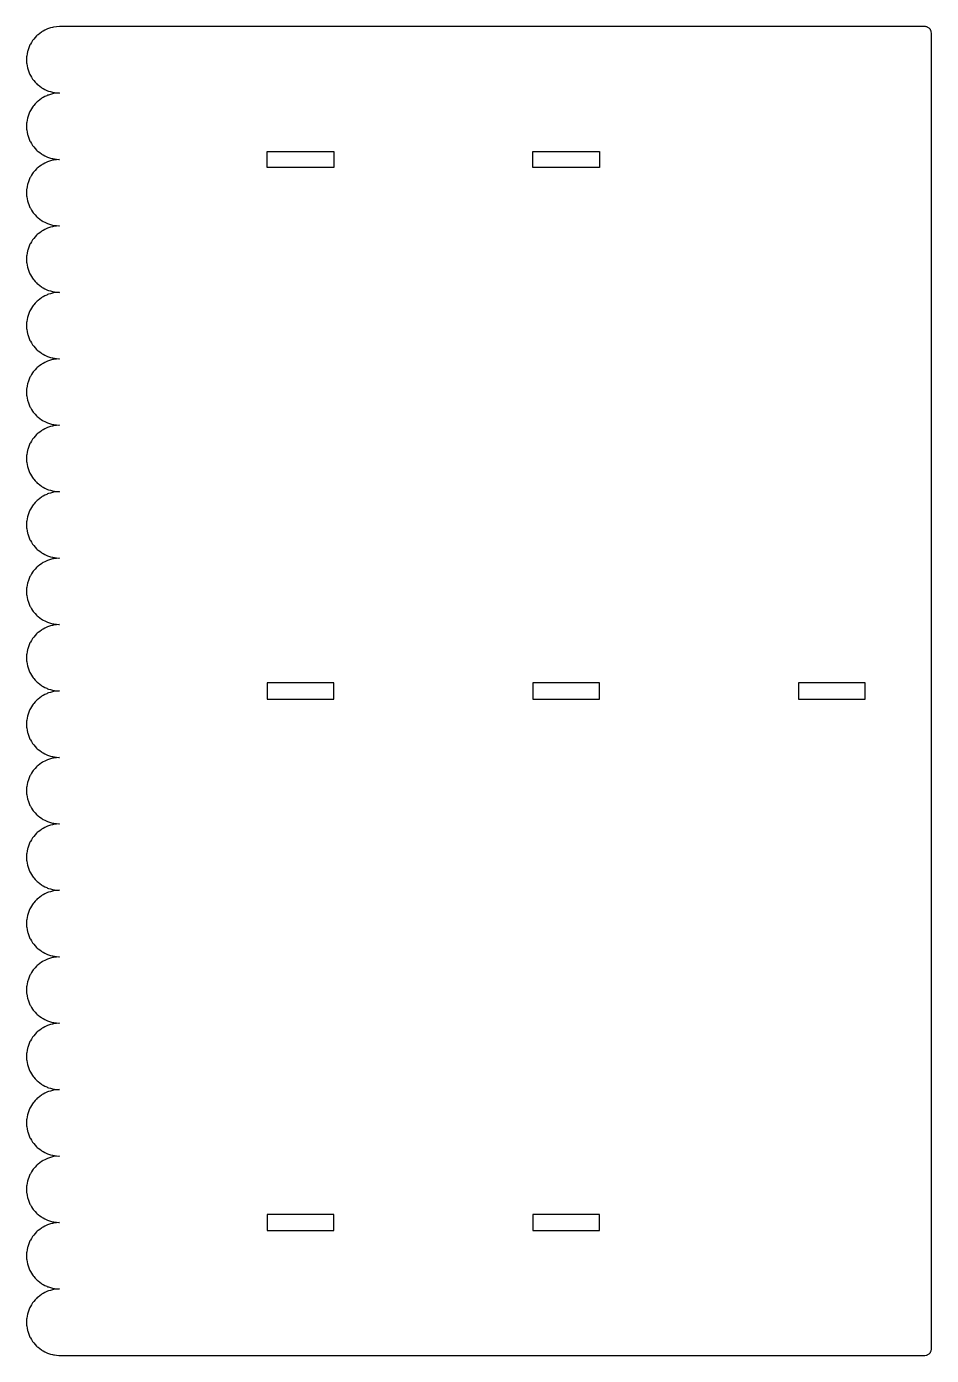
# Model space of a CAD drawing. Header units: centimetres. Extents: x -35.6 to 32.3, y -20.2 to 20.8.
# Drawn here: x -35.63 to -7.7, y -20.22 to 20.78 of the extents above; entities that cross this region are included whole.
import ezdxf

# ---------------------------------------------------------------- set-up
doc = ezdxf.new("R2010")
doc.units = ezdxf.units.CM
doc.header["$MEASUREMENT"] = 0
doc.layers.add('Capa 1', color=7, linetype='Continuous')

msp = doc.modelspace()

# ---------------------------------------------------------------- linework, layer by layer
at = {"layer": 'Capa 1', "color": 1, "lineweight": 25}
for points, knots in [([(-34.60929, 20.78162), (-34.60929, 20.78162), (-34.79763, 20.76415), (-34.79763, 20.76415), (-34.79763, 20.76415), (-34.79763, 20.76415), (-34.97956, 20.7124), (-34.97956, 20.7124), (-34.97956, 20.7124), (-34.97956, 20.7124), (-35.14889, 20.62809), (-35.14889, 20.62809), (-35.14889, 20.62809), (-35.14889, 20.62809), (-35.29981, 20.51411), (-35.29981, 20.51411), (-35.29981, 20.51411), (-35.29981, 20.51411), (-35.42727, 20.3743), (-35.42727, 20.3743), (-35.42727, 20.3743), (-35.42727, 20.3743), (-35.52683, 20.2135), (-35.52683, 20.2135), (-35.52683, 20.2135), (-35.52683, 20.2135), (-35.59516, 20.03711), (-35.59516, 20.03711), (-35.59516, 20.03711), (-35.59516, 20.03711), (-35.62991, 19.8512), (-35.62991, 19.8512), (-35.62991, 19.8512), (-35.62991, 19.8512), (-35.62991, 19.66204), (-35.62991, 19.66204), (-35.62991, 19.66204), (-35.62991, 19.66204), (-35.59516, 19.47613), (-35.59516, 19.47613), (-35.59516, 19.47613), (-35.59516, 19.47613), (-35.52683, 19.29974), (-35.52683, 19.29974), (-35.52683, 19.29974), (-35.52683, 19.29974), (-35.42727, 19.13891), (-35.42727, 19.13891), (-35.42727, 19.13891), (-35.42727, 19.13891), (-35.29981, 18.99914), (-35.29981, 18.99914), (-35.29981, 18.99914), (-35.29981, 18.99914), (-35.14889, 18.88515), (-35.14889, 18.88515), (-35.14889, 18.88515), (-35.14889, 18.88515), (-34.97956, 18.80084), (-34.97956, 18.80084), (-34.97956, 18.80084), (-34.97956, 18.80084), (-34.79763, 18.74909), (-34.79763, 18.74909), (-34.79763, 18.74909), (-34.79763, 18.74909), (-34.60929, 18.73163), (-34.60929, 18.73163)], [0, 0, 0, 0, 0.05555556, 0.05555556, 0.05555556, 0.05555557, 0.11111111, 0.11111111, 0.11111111, 0.11111112, 0.16666667, 0.16666667, 0.16666667, 0.16666668, 0.22222222, 0.22222222, 0.22222222, 0.22222223, 0.27777778, 0.27777778, 0.27777778, 0.27777779, 0.33333333, 0.33333333, 0.33333333, 0.33333334, 0.38888889, 0.38888889, 0.38888889, 0.3888889, 0.44444444, 0.44444444, 0.44444444, 0.44444445, 0.5, 0.5, 0.5, 0.50000001, 0.55555556, 0.55555556, 0.55555556, 0.55555557, 0.61111111, 0.61111111, 0.61111111, 0.61111112, 0.66666667, 0.66666667, 0.66666667, 0.66666668, 0.72222222, 0.72222222, 0.72222222, 0.72222223, 0.77777778, 0.77777778, 0.77777778, 0.77777779, 0.83333333, 0.83333333, 0.83333333, 0.83333334, 0.88888889, 0.88888889, 0.88888889, 0.8888889, 1, 1, 1, 1]), ([(-7.70031, 20.58163), (-7.70031, 20.58163), (-7.70416, 20.62064), (-7.70416, 20.62064), (-7.70416, 20.62064), (-7.70416, 20.62064), (-7.71552, 20.65814), (-7.71552, 20.65814), (-7.71552, 20.65814), (-7.71552, 20.65814), (-7.734, 20.69272), (-7.734, 20.69272), (-7.734, 20.69272), (-7.734, 20.69272), (-7.75888, 20.72302), (-7.75888, 20.72302), (-7.75888, 20.72302), (-7.75888, 20.72302), (-7.78918, 20.74793), (-7.78918, 20.74793), (-7.78918, 20.74793), (-7.78918, 20.74793), (-7.82375, 20.76638), (-7.82375, 20.76638), (-7.82375, 20.76638), (-7.82375, 20.76638), (-7.86129, 20.77777), (-7.86129, 20.77777), (-7.86129, 20.77777), (-7.86129, 20.77777), (-7.9003, 20.78162), (-7.9003, 20.78162)], [0, 0, 0, 0, 0.11111111, 0.11111111, 0.11111111, 0.11111112, 0.22222222, 0.22222222, 0.22222222, 0.22222223, 0.33333333, 0.33333333, 0.33333333, 0.33333334, 0.44444444, 0.44444444, 0.44444444, 0.44444445, 0.55555556, 0.55555556, 0.55555556, 0.55555557, 0.66666667, 0.66666667, 0.66666667, 0.66666668, 0.77777778, 0.77777778, 0.77777778, 0.77777779, 1, 1, 1, 1]), ([(-34.60929, 18.73163), (-34.60929, 18.73163), (-34.79763, 18.71416), (-34.79763, 18.71416), (-34.79763, 18.71416), (-34.79763, 18.71416), (-34.97956, 18.66241), (-34.97956, 18.66241), (-34.97956, 18.66241), (-34.97956, 18.66241), (-35.14889, 18.5781), (-35.14889, 18.5781), (-35.14889, 18.5781), (-35.14889, 18.5781), (-35.29981, 18.46411), (-35.29981, 18.46411), (-35.29981, 18.46411), (-35.29981, 18.46411), (-35.42727, 18.32431), (-35.42727, 18.32431), (-35.42727, 18.32431), (-35.42727, 18.32431), (-35.52683, 18.16351), (-35.52683, 18.16351), (-35.52683, 18.16351), (-35.52683, 18.16351), (-35.59516, 17.98712), (-35.59516, 17.98712), (-35.59516, 17.98712), (-35.59516, 17.98712), (-35.62991, 17.80121), (-35.62991, 17.80121), (-35.62991, 17.80121), (-35.62991, 17.80121), (-35.62991, 17.61205), (-35.62991, 17.61205), (-35.62991, 17.61205), (-35.62991, 17.61205), (-35.59516, 17.4261), (-35.59516, 17.4261), (-35.59516, 17.4261), (-35.59516, 17.4261), (-35.52683, 17.24975), (-35.52683, 17.24975), (-35.52683, 17.24975), (-35.52683, 17.24975), (-35.42727, 17.08892), (-35.42727, 17.08892), (-35.42727, 17.08892), (-35.42727, 17.08892), (-35.29981, 16.94914), (-35.29981, 16.94914), (-35.29981, 16.94914), (-35.29981, 16.94914), (-35.14889, 16.83513), (-35.14889, 16.83513), (-35.14889, 16.83513), (-35.14889, 16.83513), (-34.97956, 16.75085), (-34.97956, 16.75085), (-34.97956, 16.75085), (-34.97956, 16.75085), (-34.79763, 16.69906), (-34.79763, 16.69906), (-34.79763, 16.69906), (-34.79763, 16.69906), (-34.60929, 16.68163), (-34.60929, 16.68163)], [0, 0, 0, 0, 0.05555556, 0.05555556, 0.05555556, 0.05555557, 0.11111111, 0.11111111, 0.11111111, 0.11111112, 0.16666667, 0.16666667, 0.16666667, 0.16666668, 0.22222222, 0.22222222, 0.22222222, 0.22222223, 0.27777778, 0.27777778, 0.27777778, 0.27777779, 0.33333333, 0.33333333, 0.33333333, 0.33333334, 0.38888889, 0.38888889, 0.38888889, 0.3888889, 0.44444444, 0.44444444, 0.44444444, 0.44444445, 0.5, 0.5, 0.5, 0.50000001, 0.55555556, 0.55555556, 0.55555556, 0.55555557, 0.61111111, 0.61111111, 0.61111111, 0.61111112, 0.66666667, 0.66666667, 0.66666667, 0.66666668, 0.72222222, 0.72222222, 0.72222222, 0.72222223, 0.77777778, 0.77777778, 0.77777778, 0.77777779, 0.83333333, 0.83333333, 0.83333333, 0.83333334, 0.88888889, 0.88888889, 0.88888889, 0.8888889, 1, 1, 1, 1]), ([(-34.60929, 16.68163), (-34.60929, 16.68163), (-34.79763, 16.66417), (-34.79763, 16.66417), (-34.79763, 16.66417), (-34.79763, 16.66417), (-34.97956, 16.61242), (-34.97956, 16.61242), (-34.97956, 16.61242), (-34.97956, 16.61242), (-35.14889, 16.52807), (-35.14889, 16.52807), (-35.14889, 16.52807), (-35.14889, 16.52807), (-35.29981, 16.41409), (-35.29981, 16.41409), (-35.29981, 16.41409), (-35.29981, 16.41409), (-35.42727, 16.27432), (-35.42727, 16.27432), (-35.42727, 16.27432), (-35.42727, 16.27432), (-35.52683, 16.11348), (-35.52683, 16.11348), (-35.52683, 16.11348), (-35.52683, 16.11348), (-35.59516, 15.93713), (-35.59516, 15.93713), (-35.59516, 15.93713), (-35.59516, 15.93713), (-35.62991, 15.75118), (-35.62991, 15.75118), (-35.62991, 15.75118), (-35.62991, 15.75118), (-35.62991, 15.56206), (-35.62991, 15.56206), (-35.62991, 15.56206), (-35.62991, 15.56206), (-35.59516, 15.37611), (-35.59516, 15.37611), (-35.59516, 15.37611), (-35.59516, 15.37611), (-35.52683, 15.19972), (-35.52683, 15.19972), (-35.52683, 15.19972), (-35.52683, 15.19972), (-35.42727, 15.03892), (-35.42727, 15.03892), (-35.42727, 15.03892), (-35.42727, 15.03892), (-35.29981, 14.89912), (-35.29981, 14.89912), (-35.29981, 14.89912), (-35.29981, 14.89912), (-35.14889, 14.78514), (-35.14889, 14.78514), (-35.14889, 14.78514), (-35.14889, 14.78514), (-34.97956, 14.70082), (-34.97956, 14.70082), (-34.97956, 14.70082), (-34.97956, 14.70082), (-34.79763, 14.64907), (-34.79763, 14.64907), (-34.79763, 14.64907), (-34.79763, 14.64907), (-34.60929, 14.63161), (-34.60929, 14.63161)], [0, 0, 0, 0, 0.05555556, 0.05555556, 0.05555556, 0.05555557, 0.11111111, 0.11111111, 0.11111111, 0.11111112, 0.16666667, 0.16666667, 0.16666667, 0.16666668, 0.22222222, 0.22222222, 0.22222222, 0.22222223, 0.27777778, 0.27777778, 0.27777778, 0.27777779, 0.33333333, 0.33333333, 0.33333333, 0.33333334, 0.38888889, 0.38888889, 0.38888889, 0.3888889, 0.44444444, 0.44444444, 0.44444444, 0.44444445, 0.5, 0.5, 0.5, 0.50000001, 0.55555556, 0.55555556, 0.55555556, 0.55555557, 0.61111111, 0.61111111, 0.61111111, 0.61111112, 0.66666667, 0.66666667, 0.66666667, 0.66666668, 0.72222222, 0.72222222, 0.72222222, 0.72222223, 0.77777778, 0.77777778, 0.77777778, 0.77777779, 0.83333333, 0.83333333, 0.83333333, 0.83333334, 0.88888889, 0.88888889, 0.88888889, 0.8888889, 1, 1, 1, 1]), ([(-34.60929, 14.63161), (-34.60929, 14.63161), (-34.79763, 14.61418), (-34.79763, 14.61418), (-34.79763, 14.61418), (-34.79763, 14.61418), (-34.97956, 14.56239), (-34.97956, 14.56239), (-34.97956, 14.56239), (-34.97956, 14.56239), (-35.14889, 14.47808), (-35.14889, 14.47808), (-35.14889, 14.47808), (-35.14889, 14.47808), (-35.29981, 14.3641), (-35.29981, 14.3641), (-35.29981, 14.3641), (-35.29981, 14.3641), (-35.42727, 14.22432), (-35.42727, 14.22432), (-35.42727, 14.22432), (-35.42727, 14.22432), (-35.52683, 14.06349), (-35.52683, 14.06349), (-35.52683, 14.06349), (-35.52683, 14.06349), (-35.59516, 13.8871), (-35.59516, 13.8871), (-35.59516, 13.8871), (-35.59516, 13.8871), (-35.62991, 13.70119), (-35.62991, 13.70119), (-35.62991, 13.70119), (-35.62991, 13.70119), (-35.62991, 13.51203), (-35.62991, 13.51203), (-35.62991, 13.51203), (-35.62991, 13.51203), (-35.59516, 13.32612), (-35.59516, 13.32612), (-35.59516, 13.32612), (-35.59516, 13.32612), (-35.52683, 13.14973), (-35.52683, 13.14973), (-35.52683, 13.14973), (-35.52683, 13.14973), (-35.42727, 12.98893), (-35.42727, 12.98893), (-35.42727, 12.98893), (-35.42727, 12.98893), (-35.29981, 12.84913), (-35.29981, 12.84913), (-35.29981, 12.84913), (-35.29981, 12.84913), (-35.14889, 12.73514), (-35.14889, 12.73514), (-35.14889, 12.73514), (-35.14889, 12.73514), (-34.97956, 12.65083), (-34.97956, 12.65083), (-34.97956, 12.65083), (-34.97956, 12.65083), (-34.79763, 12.59908), (-34.79763, 12.59908), (-34.79763, 12.59908), (-34.79763, 12.59908), (-34.60929, 12.58161), (-34.60929, 12.58161)], [0, 0, 0, 0, 0.05555556, 0.05555556, 0.05555556, 0.05555557, 0.11111111, 0.11111111, 0.11111111, 0.11111112, 0.16666667, 0.16666667, 0.16666667, 0.16666668, 0.22222222, 0.22222222, 0.22222222, 0.22222223, 0.27777778, 0.27777778, 0.27777778, 0.27777779, 0.33333333, 0.33333333, 0.33333333, 0.33333334, 0.38888889, 0.38888889, 0.38888889, 0.3888889, 0.44444444, 0.44444444, 0.44444444, 0.44444445, 0.5, 0.5, 0.5, 0.50000001, 0.55555556, 0.55555556, 0.55555556, 0.55555557, 0.61111111, 0.61111111, 0.61111111, 0.61111112, 0.66666667, 0.66666667, 0.66666667, 0.66666668, 0.72222222, 0.72222222, 0.72222222, 0.72222223, 0.77777778, 0.77777778, 0.77777778, 0.77777779, 0.83333333, 0.83333333, 0.83333333, 0.83333334, 0.88888889, 0.88888889, 0.88888889, 0.8888889, 1, 1, 1, 1]), ([(-34.60929, 12.58161), (-34.60929, 12.58161), (-34.79763, 12.56415), (-34.79763, 12.56415), (-34.79763, 12.56415), (-34.79763, 12.56415), (-34.97956, 12.5124), (-34.97956, 12.5124), (-34.97956, 12.5124), (-34.97956, 12.5124), (-35.14889, 12.42809), (-35.14889, 12.42809), (-35.14889, 12.42809), (-35.14889, 12.42809), (-35.29981, 12.3141), (-35.29981, 12.3141), (-35.29981, 12.3141), (-35.29981, 12.3141), (-35.42727, 12.17433), (-35.42727, 12.17433), (-35.42727, 12.17433), (-35.42727, 12.17433), (-35.52683, 12.0135), (-35.52683, 12.0135), (-35.52683, 12.0135), (-35.52683, 12.0135), (-35.59516, 11.83711), (-35.59516, 11.83711), (-35.59516, 11.83711), (-35.59516, 11.83711), (-35.62991, 11.6512), (-35.62991, 11.6512), (-35.62991, 11.6512), (-35.62991, 11.6512), (-35.62991, 11.46204), (-35.62991, 11.46204), (-35.62991, 11.46204), (-35.62991, 11.46204), (-35.59516, 11.27613), (-35.59516, 11.27613), (-35.59516, 11.27613), (-35.59516, 11.27613), (-35.52683, 11.09974), (-35.52683, 11.09974), (-35.52683, 11.09974), (-35.52683, 11.09974), (-35.42727, 10.93891), (-35.42727, 10.93891), (-35.42727, 10.93891), (-35.42727, 10.93891), (-35.29981, 10.79913), (-35.29981, 10.79913), (-35.29981, 10.79913), (-35.29981, 10.79913), (-35.14889, 10.68515), (-35.14889, 10.68515), (-35.14889, 10.68515), (-35.14889, 10.68515), (-34.97956, 10.60084), (-34.97956, 10.60084), (-34.97956, 10.60084), (-34.97956, 10.60084), (-34.79763, 10.54909), (-34.79763, 10.54909), (-34.79763, 10.54909), (-34.79763, 10.54909), (-34.60929, 10.53162), (-34.60929, 10.53162)], [0, 0, 0, 0, 0.05555556, 0.05555556, 0.05555556, 0.05555557, 0.11111111, 0.11111111, 0.11111111, 0.11111112, 0.16666667, 0.16666667, 0.16666667, 0.16666668, 0.22222222, 0.22222222, 0.22222222, 0.22222223, 0.27777778, 0.27777778, 0.27777778, 0.27777779, 0.33333333, 0.33333333, 0.33333333, 0.33333334, 0.38888889, 0.38888889, 0.38888889, 0.3888889, 0.44444444, 0.44444444, 0.44444444, 0.44444445, 0.5, 0.5, 0.5, 0.50000001, 0.55555556, 0.55555556, 0.55555556, 0.55555557, 0.61111111, 0.61111111, 0.61111111, 0.61111112, 0.66666667, 0.66666667, 0.66666667, 0.66666668, 0.72222222, 0.72222222, 0.72222222, 0.72222223, 0.77777778, 0.77777778, 0.77777778, 0.77777779, 0.83333333, 0.83333333, 0.83333333, 0.83333334, 0.88888889, 0.88888889, 0.88888889, 0.8888889, 1, 1, 1, 1]), ([(-34.60929, 10.53162), (-34.60929, 10.53162), (-34.79763, 10.51416), (-34.79763, 10.51416), (-34.79763, 10.51416), (-34.79763, 10.51416), (-34.97956, 10.46241), (-34.97956, 10.46241), (-34.97956, 10.46241), (-34.97956, 10.46241), (-35.14889, 10.37809), (-35.14889, 10.37809), (-35.14889, 10.37809), (-35.14889, 10.37809), (-35.29981, 10.26411), (-35.29981, 10.26411), (-35.29981, 10.26411), (-35.29981, 10.26411), (-35.42727, 10.12431), (-35.42727, 10.12431), (-35.42727, 10.12431), (-35.42727, 10.12431), (-35.52683, 9.96351), (-35.52683, 9.96351), (-35.52683, 9.96351), (-35.52683, 9.96351), (-35.59516, 9.78712), (-35.59516, 9.78712), (-35.59516, 9.78712), (-35.59516, 9.78712), (-35.62991, 9.60121), (-35.62991, 9.60121), (-35.62991, 9.60121), (-35.62991, 9.60121), (-35.62991, 9.41205), (-35.62991, 9.41205), (-35.62991, 9.41205), (-35.62991, 9.41205), (-35.59516, 9.2261), (-35.59516, 9.2261), (-35.59516, 9.2261), (-35.59516, 9.2261), (-35.52683, 9.04974), (-35.52683, 9.04974), (-35.52683, 9.04974), (-35.52683, 9.04974), (-35.42727, 8.88891), (-35.42727, 8.88891), (-35.42727, 8.88891), (-35.42727, 8.88891), (-35.29981, 8.74914), (-35.29981, 8.74914), (-35.29981, 8.74914), (-35.29981, 8.74914), (-35.14889, 8.63516), (-35.14889, 8.63516), (-35.14889, 8.63516), (-35.14889, 8.63516), (-34.97956, 8.55085), (-34.97956, 8.55085), (-34.97956, 8.55085), (-34.97956, 8.55085), (-34.79763, 8.49906), (-34.79763, 8.49906), (-34.79763, 8.49906), (-34.79763, 8.49906), (-34.60929, 8.48163), (-34.60929, 8.48163)], [0, 0, 0, 0, 0.05555556, 0.05555556, 0.05555556, 0.05555557, 0.11111111, 0.11111111, 0.11111111, 0.11111112, 0.16666667, 0.16666667, 0.16666667, 0.16666668, 0.22222222, 0.22222222, 0.22222222, 0.22222223, 0.27777778, 0.27777778, 0.27777778, 0.27777779, 0.33333333, 0.33333333, 0.33333333, 0.33333334, 0.38888889, 0.38888889, 0.38888889, 0.3888889, 0.44444444, 0.44444444, 0.44444444, 0.44444445, 0.5, 0.5, 0.5, 0.50000001, 0.55555556, 0.55555556, 0.55555556, 0.55555557, 0.61111111, 0.61111111, 0.61111111, 0.61111112, 0.66666667, 0.66666667, 0.66666667, 0.66666668, 0.72222222, 0.72222222, 0.72222222, 0.72222223, 0.77777778, 0.77777778, 0.77777778, 0.77777779, 0.83333333, 0.83333333, 0.83333333, 0.83333334, 0.88888889, 0.88888889, 0.88888889, 0.8888889, 1, 1, 1, 1]), ([(-34.60929, 8.48163), (-34.60929, 8.48163), (-34.79763, 8.46417), (-34.79763, 8.46417), (-34.79763, 8.46417), (-34.79763, 8.46417), (-34.97956, 8.41242), (-34.97956, 8.41242), (-34.97956, 8.41242), (-34.97956, 8.41242), (-35.14889, 8.3281), (-35.14889, 8.3281), (-35.14889, 8.3281), (-35.14889, 8.3281), (-35.29981, 8.21408), (-35.29981, 8.21408), (-35.29981, 8.21408), (-35.29981, 8.21408), (-35.42727, 8.07431), (-35.42727, 8.07431), (-35.42727, 8.07431), (-35.42727, 8.07431), (-35.52683, 7.91348), (-35.52683, 7.91348), (-35.52683, 7.91348), (-35.52683, 7.91348), (-35.59516, 7.73713), (-35.59516, 7.73713), (-35.59516, 7.73713), (-35.59516, 7.73713), (-35.62991, 7.55118), (-35.62991, 7.55118), (-35.62991, 7.55118), (-35.62991, 7.55118), (-35.62991, 7.36206), (-35.62991, 7.36206), (-35.62991, 7.36206), (-35.62991, 7.36206), (-35.59516, 7.17611), (-35.59516, 7.17611), (-35.59516, 7.17611), (-35.59516, 7.17611), (-35.52683, 6.99972), (-35.52683, 6.99972), (-35.52683, 6.99972), (-35.52683, 6.99972), (-35.42727, 6.83892), (-35.42727, 6.83892), (-35.42727, 6.83892), (-35.42727, 6.83892), (-35.29981, 6.69912), (-35.29981, 6.69912), (-35.29981, 6.69912), (-35.29981, 6.69912), (-35.14889, 6.58513), (-35.14889, 6.58513), (-35.14889, 6.58513), (-35.14889, 6.58513), (-34.97956, 6.50082), (-34.97956, 6.50082), (-34.97956, 6.50082), (-34.97956, 6.50082), (-34.79763, 6.44907), (-34.79763, 6.44907), (-34.79763, 6.44907), (-34.79763, 6.44907), (-34.60929, 6.4316), (-34.60929, 6.4316)], [0, 0, 0, 0, 0.05555556, 0.05555556, 0.05555556, 0.05555557, 0.11111111, 0.11111111, 0.11111111, 0.11111112, 0.16666667, 0.16666667, 0.16666667, 0.16666668, 0.22222222, 0.22222222, 0.22222222, 0.22222223, 0.27777778, 0.27777778, 0.27777778, 0.27777779, 0.33333333, 0.33333333, 0.33333333, 0.33333334, 0.38888889, 0.38888889, 0.38888889, 0.3888889, 0.44444444, 0.44444444, 0.44444444, 0.44444445, 0.5, 0.5, 0.5, 0.50000001, 0.55555556, 0.55555556, 0.55555556, 0.55555557, 0.61111111, 0.61111111, 0.61111111, 0.61111112, 0.66666667, 0.66666667, 0.66666667, 0.66666668, 0.72222222, 0.72222222, 0.72222222, 0.72222223, 0.77777778, 0.77777778, 0.77777778, 0.77777779, 0.83333333, 0.83333333, 0.83333333, 0.83333334, 0.88888889, 0.88888889, 0.88888889, 0.8888889, 1, 1, 1, 1]), ([(-34.60929, 6.4316), (-34.60929, 6.4316), (-34.79763, 6.41418), (-34.79763, 6.41418), (-34.79763, 6.41418), (-34.79763, 6.41418), (-34.97956, 6.36239), (-34.97956, 6.36239), (-34.97956, 6.36239), (-34.97956, 6.36239), (-35.14889, 6.27808), (-35.14889, 6.27808), (-35.14889, 6.27808), (-35.14889, 6.27808), (-35.29981, 6.16409), (-35.29981, 6.16409), (-35.29981, 6.16409), (-35.29981, 6.16409), (-35.42727, 6.02432), (-35.42727, 6.02432), (-35.42727, 6.02432), (-35.42727, 6.02432), (-35.52683, 5.86349), (-35.52683, 5.86349), (-35.52683, 5.86349), (-35.52683, 5.86349), (-35.59516, 5.68714), (-35.59516, 5.68714), (-35.59516, 5.68714), (-35.59516, 5.68714), (-35.62991, 5.50119), (-35.62991, 5.50119), (-35.62991, 5.50119), (-35.62991, 5.50119), (-35.62991, 5.31203), (-35.62991, 5.31203), (-35.62991, 5.31203), (-35.62991, 5.31203), (-35.59516, 5.12612), (-35.59516, 5.12612), (-35.59516, 5.12612), (-35.59516, 5.12612), (-35.52683, 4.94973), (-35.52683, 4.94973), (-35.52683, 4.94973), (-35.52683, 4.94973), (-35.42727, 4.78893), (-35.42727, 4.78893), (-35.42727, 4.78893), (-35.42727, 4.78893), (-35.29981, 4.64912), (-35.29981, 4.64912), (-35.29981, 4.64912), (-35.29981, 4.64912), (-35.14889, 4.53514), (-35.14889, 4.53514), (-35.14889, 4.53514), (-35.14889, 4.53514), (-34.97956, 4.45083), (-34.97956, 4.45083), (-34.97956, 4.45083), (-34.97956, 4.45083), (-34.79763, 4.39908), (-34.79763, 4.39908), (-34.79763, 4.39908), (-34.79763, 4.39908), (-34.60929, 4.38161), (-34.60929, 4.38161)], [0, 0, 0, 0, 0.05555556, 0.05555556, 0.05555556, 0.05555557, 0.11111111, 0.11111111, 0.11111111, 0.11111112, 0.16666667, 0.16666667, 0.16666667, 0.16666668, 0.22222222, 0.22222222, 0.22222222, 0.22222223, 0.27777778, 0.27777778, 0.27777778, 0.27777779, 0.33333333, 0.33333333, 0.33333333, 0.33333334, 0.38888889, 0.38888889, 0.38888889, 0.3888889, 0.44444444, 0.44444444, 0.44444444, 0.44444445, 0.5, 0.5, 0.5, 0.50000001, 0.55555556, 0.55555556, 0.55555556, 0.55555557, 0.61111111, 0.61111111, 0.61111111, 0.61111112, 0.66666667, 0.66666667, 0.66666667, 0.66666668, 0.72222222, 0.72222222, 0.72222222, 0.72222223, 0.77777778, 0.77777778, 0.77777778, 0.77777779, 0.83333333, 0.83333333, 0.83333333, 0.83333334, 0.88888889, 0.88888889, 0.88888889, 0.8888889, 1, 1, 1, 1]), ([(-34.60929, 4.38161), (-34.60929, 4.38161), (-34.79763, 4.36415), (-34.79763, 4.36415), (-34.79763, 4.36415), (-34.79763, 4.36415), (-34.97956, 4.3124), (-34.97956, 4.3124), (-34.97956, 4.3124), (-34.97956, 4.3124), (-35.14889, 4.22808), (-35.14889, 4.22808), (-35.14889, 4.22808), (-35.14889, 4.22808), (-35.29981, 4.1141), (-35.29981, 4.1141), (-35.29981, 4.1141), (-35.29981, 4.1141), (-35.42727, 3.97433), (-35.42727, 3.97433), (-35.42727, 3.97433), (-35.42727, 3.97433), (-35.52683, 3.8135), (-35.52683, 3.8135), (-35.52683, 3.8135), (-35.52683, 3.8135), (-35.59516, 3.63711), (-35.59516, 3.63711), (-35.59516, 3.63711), (-35.59516, 3.63711), (-35.62991, 3.4512), (-35.62991, 3.4512), (-35.62991, 3.4512), (-35.62991, 3.4512), (-35.62991, 3.26204), (-35.62991, 3.26204), (-35.62991, 3.26204), (-35.62991, 3.26204), (-35.59516, 3.07612), (-35.59516, 3.07612), (-35.59516, 3.07612), (-35.59516, 3.07612), (-35.52683, 2.89973), (-35.52683, 2.89973), (-35.52683, 2.89973), (-35.52683, 2.89973), (-35.42727, 2.7389), (-35.42727, 2.7389), (-35.42727, 2.7389), (-35.42727, 2.7389), (-35.29981, 2.59913), (-35.29981, 2.59913), (-35.29981, 2.59913), (-35.29981, 2.59913), (-35.14889, 2.48515), (-35.14889, 2.48515), (-35.14889, 2.48515), (-35.14889, 2.48515), (-34.97956, 2.40084), (-34.97956, 2.40084), (-34.97956, 2.40084), (-34.97956, 2.40084), (-34.79763, 2.34908), (-34.79763, 2.34908), (-34.79763, 2.34908), (-34.79763, 2.34908), (-34.60929, 2.33162), (-34.60929, 2.33162)], [0, 0, 0, 0, 0.05555556, 0.05555556, 0.05555556, 0.05555557, 0.11111111, 0.11111111, 0.11111111, 0.11111112, 0.16666667, 0.16666667, 0.16666667, 0.16666668, 0.22222222, 0.22222222, 0.22222222, 0.22222223, 0.27777778, 0.27777778, 0.27777778, 0.27777779, 0.33333333, 0.33333333, 0.33333333, 0.33333334, 0.38888889, 0.38888889, 0.38888889, 0.3888889, 0.44444444, 0.44444444, 0.44444444, 0.44444445, 0.5, 0.5, 0.5, 0.50000001, 0.55555556, 0.55555556, 0.55555556, 0.55555557, 0.61111111, 0.61111111, 0.61111111, 0.61111112, 0.66666667, 0.66666667, 0.66666667, 0.66666668, 0.72222222, 0.72222222, 0.72222222, 0.72222223, 0.77777778, 0.77777778, 0.77777778, 0.77777779, 0.83333333, 0.83333333, 0.83333333, 0.83333334, 0.88888889, 0.88888889, 0.88888889, 0.8888889, 1, 1, 1, 1]), ([(-34.60929, 2.33162), (-34.60929, 2.33162), (-34.79763, 2.31416), (-34.79763, 2.31416), (-34.79763, 2.31416), (-34.79763, 2.31416), (-34.97956, 2.26241), (-34.97956, 2.26241), (-34.97956, 2.26241), (-34.97956, 2.26241), (-35.14889, 2.17809), (-35.14889, 2.17809), (-35.14889, 2.17809), (-35.14889, 2.17809), (-35.29981, 2.06411), (-35.29981, 2.06411), (-35.29981, 2.06411), (-35.29981, 2.06411), (-35.42727, 1.9243), (-35.42727, 1.9243), (-35.42727, 1.9243), (-35.42727, 1.9243), (-35.52683, 1.76351), (-35.52683, 1.76351), (-35.52683, 1.76351), (-35.52683, 1.76351), (-35.59516, 1.58712), (-35.59516, 1.58712), (-35.59516, 1.58712), (-35.59516, 1.58712), (-35.62991, 1.40121), (-35.62991, 1.40121), (-35.62991, 1.40121), (-35.62991, 1.40121), (-35.62991, 1.21205), (-35.62991, 1.21205), (-35.62991, 1.21205), (-35.62991, 1.21205), (-35.59516, 1.0261), (-35.59516, 1.0261), (-35.59516, 1.0261), (-35.59516, 1.0261), (-35.52683, 0.84974), (-35.52683, 0.84974), (-35.52683, 0.84974), (-35.52683, 0.84974), (-35.42727, 0.68891), (-35.42727, 0.68891), (-35.42727, 0.68891), (-35.42727, 0.68891), (-35.29981, 0.54914), (-35.29981, 0.54914), (-35.29981, 0.54914), (-35.29981, 0.54914), (-35.14889, 0.43516), (-35.14889, 0.43516), (-35.14889, 0.43516), (-35.14889, 0.43516), (-34.97956, 0.35084), (-34.97956, 0.35084), (-34.97956, 0.35084), (-34.97956, 0.35084), (-34.79763, 0.29906), (-34.79763, 0.29906), (-34.79763, 0.29906), (-34.79763, 0.29906), (-34.60929, 0.28163), (-34.60929, 0.28163)], [0, 0, 0, 0, 0.05555556, 0.05555556, 0.05555556, 0.05555557, 0.11111111, 0.11111111, 0.11111111, 0.11111112, 0.16666667, 0.16666667, 0.16666667, 0.16666668, 0.22222222, 0.22222222, 0.22222222, 0.22222223, 0.27777778, 0.27777778, 0.27777778, 0.27777779, 0.33333333, 0.33333333, 0.33333333, 0.33333334, 0.38888889, 0.38888889, 0.38888889, 0.3888889, 0.44444444, 0.44444444, 0.44444444, 0.44444445, 0.5, 0.5, 0.5, 0.50000001, 0.55555556, 0.55555556, 0.55555556, 0.55555557, 0.61111111, 0.61111111, 0.61111111, 0.61111112, 0.66666667, 0.66666667, 0.66666667, 0.66666668, 0.72222222, 0.72222222, 0.72222222, 0.72222223, 0.77777778, 0.77777778, 0.77777778, 0.77777779, 0.83333333, 0.83333333, 0.83333333, 0.83333334, 0.88888889, 0.88888889, 0.88888889, 0.8888889, 1, 1, 1, 1]), ([(-34.60929, 0.28163), (-34.60929, 0.28163), (-34.79763, 0.26417), (-34.79763, 0.26417), (-34.79763, 0.26417), (-34.79763, 0.26417), (-34.97956, 0.21241), (-34.97956, 0.21241), (-34.97956, 0.21241), (-34.97956, 0.21241), (-35.14889, 0.1281), (-35.14889, 0.1281), (-35.14889, 0.1281), (-35.14889, 0.1281), (-35.29981, 0.01412), (-35.29981, 0.01412), (-35.29981, 0.01412), (-35.29981, 0.01412), (-35.42727, -0.12569), (-35.42727, -0.12569), (-35.42727, -0.12569), (-35.42727, -0.12569), (-35.52683, -0.28648), (-35.52683, -0.28648), (-35.52683, -0.28648), (-35.52683, -0.28648), (-35.59516, -0.46287), (-35.59516, -0.46287), (-35.59516, -0.46287), (-35.59516, -0.46287), (-35.62991, -0.64882), (-35.62991, -0.64882), (-35.62991, -0.64882), (-35.62991, -0.64882), (-35.62991, -0.83795), (-35.62991, -0.83795), (-35.62991, -0.83795), (-35.62991, -0.83795), (-35.59516, -1.0239), (-35.59516, -1.0239), (-35.59516, -1.0239), (-35.59516, -1.0239), (-35.52683, -1.20025), (-35.52683, -1.20025), (-35.52683, -1.20025), (-35.52683, -1.20025), (-35.42727, -1.36108), (-35.42727, -1.36108), (-35.42727, -1.36108), (-35.42727, -1.36108), (-35.29981, -1.50085), (-35.29981, -1.50085), (-35.29981, -1.50085), (-35.29981, -1.50085), (-35.14889, -1.61487), (-35.14889, -1.61487), (-35.14889, -1.61487), (-35.14889, -1.61487), (-34.97956, -1.69918), (-34.97956, -1.69918), (-34.97956, -1.69918), (-34.97956, -1.69918), (-34.79763, -1.75093), (-34.79763, -1.75093), (-34.79763, -1.75093), (-34.79763, -1.75093), (-34.60929, -1.7684), (-34.60929, -1.7684)], [0, 0, 0, 0, 0.05555556, 0.05555556, 0.05555556, 0.05555557, 0.11111111, 0.11111111, 0.11111111, 0.11111112, 0.16666667, 0.16666667, 0.16666667, 0.16666668, 0.22222222, 0.22222222, 0.22222222, 0.22222223, 0.27777778, 0.27777778, 0.27777778, 0.27777779, 0.33333333, 0.33333333, 0.33333333, 0.33333334, 0.38888889, 0.38888889, 0.38888889, 0.3888889, 0.44444444, 0.44444444, 0.44444444, 0.44444445, 0.5, 0.5, 0.5, 0.50000001, 0.55555556, 0.55555556, 0.55555556, 0.55555557, 0.61111111, 0.61111111, 0.61111111, 0.61111112, 0.66666667, 0.66666667, 0.66666667, 0.66666668, 0.72222222, 0.72222222, 0.72222222, 0.72222223, 0.77777778, 0.77777778, 0.77777778, 0.77777779, 0.83333333, 0.83333333, 0.83333333, 0.83333334, 0.88888889, 0.88888889, 0.88888889, 0.8888889, 1, 1, 1, 1]), ([(-34.60929, -1.7684), (-34.60929, -1.7684), (-34.79763, -1.78582), (-34.79763, -1.78582), (-34.79763, -1.78582), (-34.79763, -1.78582), (-34.97956, -1.83761), (-34.97956, -1.83761), (-34.97956, -1.83761), (-34.97956, -1.83761), (-35.14889, -1.92193), (-35.14889, -1.92193), (-35.14889, -1.92193), (-35.14889, -1.92193), (-35.29981, -2.03591), (-35.29981, -2.03591), (-35.29981, -2.03591), (-35.29981, -2.03591), (-35.42727, -2.17568), (-35.42727, -2.17568), (-35.42727, -2.17568), (-35.42727, -2.17568), (-35.52683, -2.33651), (-35.52683, -2.33651), (-35.52683, -2.33651), (-35.52683, -2.33651), (-35.59516, -2.51286), (-35.59516, -2.51286), (-35.59516, -2.51286), (-35.59516, -2.51286), (-35.62991, -2.69881), (-35.62991, -2.69881), (-35.62991, -2.69881), (-35.62991, -2.69881), (-35.62991, -2.88797), (-35.62991, -2.88797), (-35.62991, -2.88797), (-35.62991, -2.88797), (-35.59516, -3.07389), (-35.59516, -3.07389), (-35.59516, -3.07389), (-35.59516, -3.07389), (-35.52683, -3.25028), (-35.52683, -3.25028), (-35.52683, -3.25028), (-35.52683, -3.25028), (-35.42727, -3.41107), (-35.42727, -3.41107), (-35.42727, -3.41107), (-35.42727, -3.41107), (-35.29981, -3.55088), (-35.29981, -3.55088), (-35.29981, -3.55088), (-35.29981, -3.55088), (-35.14889, -3.66486), (-35.14889, -3.66486), (-35.14889, -3.66486), (-35.14889, -3.66486), (-34.97956, -3.74917), (-34.97956, -3.74917), (-34.97956, -3.74917), (-34.97956, -3.74917), (-34.79763, -3.80093), (-34.79763, -3.80093), (-34.79763, -3.80093), (-34.79763, -3.80093), (-34.60929, -3.81839), (-34.60929, -3.81839)], [0, 0, 0, 0, 0.05555556, 0.05555556, 0.05555556, 0.05555557, 0.11111111, 0.11111111, 0.11111111, 0.11111112, 0.16666667, 0.16666667, 0.16666667, 0.16666668, 0.22222222, 0.22222222, 0.22222222, 0.22222223, 0.27777778, 0.27777778, 0.27777778, 0.27777779, 0.33333333, 0.33333333, 0.33333333, 0.33333334, 0.38888889, 0.38888889, 0.38888889, 0.3888889, 0.44444444, 0.44444444, 0.44444444, 0.44444445, 0.5, 0.5, 0.5, 0.50000001, 0.55555556, 0.55555556, 0.55555556, 0.55555557, 0.61111111, 0.61111111, 0.61111111, 0.61111112, 0.66666667, 0.66666667, 0.66666667, 0.66666668, 0.72222222, 0.72222222, 0.72222222, 0.72222223, 0.77777778, 0.77777778, 0.77777778, 0.77777779, 0.83333333, 0.83333333, 0.83333333, 0.83333334, 0.88888889, 0.88888889, 0.88888889, 0.8888889, 1, 1, 1, 1]), ([(-34.60929, -3.81839), (-34.60929, -3.81839), (-34.79763, -3.83585), (-34.79763, -3.83585), (-34.79763, -3.83585), (-34.79763, -3.83585), (-34.97956, -3.8876), (-34.97956, -3.8876), (-34.97956, -3.8876), (-34.97956, -3.8876), (-35.14889, -3.97192), (-35.14889, -3.97192), (-35.14889, -3.97192), (-35.14889, -3.97192), (-35.29981, -4.0859), (-35.29981, -4.0859), (-35.29981, -4.0859), (-35.29981, -4.0859), (-35.42727, -4.22567), (-35.42727, -4.22567), (-35.42727, -4.22567), (-35.42727, -4.22567), (-35.52683, -4.3865), (-35.52683, -4.3865), (-35.52683, -4.3865), (-35.52683, -4.3865), (-35.59516, -4.56289), (-35.59516, -4.56289), (-35.59516, -4.56289), (-35.59516, -4.56289), (-35.62991, -4.74881), (-35.62991, -4.74881), (-35.62991, -4.74881), (-35.62991, -4.74881), (-35.62991, -4.93796), (-35.62991, -4.93796), (-35.62991, -4.93796), (-35.62991, -4.93796), (-35.59516, -5.12388), (-35.59516, -5.12388), (-35.59516, -5.12388), (-35.59516, -5.12388), (-35.52683, -5.30027), (-35.52683, -5.30027), (-35.52683, -5.30027), (-35.52683, -5.30027), (-35.42727, -5.4611), (-35.42727, -5.4611), (-35.42727, -5.4611), (-35.42727, -5.4611), (-35.29981, -5.60087), (-35.29981, -5.60087), (-35.29981, -5.60087), (-35.29981, -5.60087), (-35.14889, -5.71485), (-35.14889, -5.71485), (-35.14889, -5.71485), (-35.14889, -5.71485), (-34.97956, -5.79917), (-34.97956, -5.79917), (-34.97956, -5.79917), (-34.97956, -5.79917), (-34.79763, -5.85092), (-34.79763, -5.85092), (-34.79763, -5.85092), (-34.79763, -5.85092), (-34.60929, -5.86838), (-34.60929, -5.86838)], [0, 0, 0, 0, 0.05555556, 0.05555556, 0.05555556, 0.05555557, 0.11111111, 0.11111111, 0.11111111, 0.11111112, 0.16666667, 0.16666667, 0.16666667, 0.16666668, 0.22222222, 0.22222222, 0.22222222, 0.22222223, 0.27777778, 0.27777778, 0.27777778, 0.27777779, 0.33333333, 0.33333333, 0.33333333, 0.33333334, 0.38888889, 0.38888889, 0.38888889, 0.3888889, 0.44444444, 0.44444444, 0.44444444, 0.44444445, 0.5, 0.5, 0.5, 0.50000001, 0.55555556, 0.55555556, 0.55555556, 0.55555557, 0.61111111, 0.61111111, 0.61111111, 0.61111112, 0.66666667, 0.66666667, 0.66666667, 0.66666668, 0.72222222, 0.72222222, 0.72222222, 0.72222223, 0.77777778, 0.77777778, 0.77777778, 0.77777779, 0.83333333, 0.83333333, 0.83333333, 0.83333334, 0.88888889, 0.88888889, 0.88888889, 0.8888889, 1, 1, 1, 1]), ([(-34.60929, -5.86838), (-34.60929, -5.86838), (-34.79763, -5.88584), (-34.79763, -5.88584), (-34.79763, -5.88584), (-34.79763, -5.88584), (-34.97956, -5.9376), (-34.97956, -5.9376), (-34.97956, -5.9376), (-34.97956, -5.9376), (-35.14889, -6.02191), (-35.14889, -6.02191), (-35.14889, -6.02191), (-35.14889, -6.02191), (-35.29981, -6.13589), (-35.29981, -6.13589), (-35.29981, -6.13589), (-35.29981, -6.13589), (-35.42727, -6.2757), (-35.42727, -6.2757), (-35.42727, -6.2757), (-35.42727, -6.2757), (-35.52683, -6.43649), (-35.52683, -6.43649), (-35.52683, -6.43649), (-35.52683, -6.43649), (-35.59516, -6.61288), (-35.59516, -6.61288), (-35.59516, -6.61288), (-35.59516, -6.61288), (-35.62991, -6.7988), (-35.62991, -6.7988), (-35.62991, -6.7988), (-35.62991, -6.7988), (-35.62991, -6.98796), (-35.62991, -6.98796), (-35.62991, -6.98796), (-35.62991, -6.98796), (-35.59516, -7.17391), (-35.59516, -7.17391), (-35.59516, -7.17391), (-35.59516, -7.17391), (-35.52683, -7.35026), (-35.52683, -7.35026), (-35.52683, -7.35026), (-35.52683, -7.35026), (-35.42727, -7.51109), (-35.42727, -7.51109), (-35.42727, -7.51109), (-35.42727, -7.51109), (-35.29981, -7.65086), (-35.29981, -7.65086), (-35.29981, -7.65086), (-35.29981, -7.65086), (-35.14889, -7.76484), (-35.14889, -7.76484), (-35.14889, -7.76484), (-35.14889, -7.76484), (-34.97956, -7.84916), (-34.97956, -7.84916), (-34.97956, -7.84916), (-34.97956, -7.84916), (-34.79763, -7.90095), (-34.79763, -7.90095), (-34.79763, -7.90095), (-34.79763, -7.90095), (-34.60929, -7.91837), (-34.60929, -7.91837)], [0, 0, 0, 0, 0.05555556, 0.05555556, 0.05555556, 0.05555557, 0.11111111, 0.11111111, 0.11111111, 0.11111112, 0.16666667, 0.16666667, 0.16666667, 0.16666668, 0.22222222, 0.22222222, 0.22222222, 0.22222223, 0.27777778, 0.27777778, 0.27777778, 0.27777779, 0.33333333, 0.33333333, 0.33333333, 0.33333334, 0.38888889, 0.38888889, 0.38888889, 0.3888889, 0.44444444, 0.44444444, 0.44444444, 0.44444445, 0.5, 0.5, 0.5, 0.50000001, 0.55555556, 0.55555556, 0.55555556, 0.55555557, 0.61111111, 0.61111111, 0.61111111, 0.61111112, 0.66666667, 0.66666667, 0.66666667, 0.66666668, 0.72222222, 0.72222222, 0.72222222, 0.72222223, 0.77777778, 0.77777778, 0.77777778, 0.77777779, 0.83333333, 0.83333333, 0.83333333, 0.83333334, 0.88888889, 0.88888889, 0.88888889, 0.8888889, 1, 1, 1, 1]), ([(-34.60929, -7.91837), (-34.60929, -7.91837), (-34.79763, -7.93583), (-34.79763, -7.93583), (-34.79763, -7.93583), (-34.79763, -7.93583), (-34.97956, -7.98759), (-34.97956, -7.98759), (-34.97956, -7.98759), (-34.97956, -7.98759), (-35.14889, -8.0719), (-35.14889, -8.0719), (-35.14889, -8.0719), (-35.14889, -8.0719), (-35.29981, -8.18588), (-35.29981, -8.18588), (-35.29981, -8.18588), (-35.29981, -8.18588), (-35.42727, -8.32569), (-35.42727, -8.32569), (-35.42727, -8.32569), (-35.42727, -8.32569), (-35.52683, -8.48649), (-35.52683, -8.48649), (-35.52683, -8.48649), (-35.52683, -8.48649), (-35.59516, -8.66287), (-35.59516, -8.66287), (-35.59516, -8.66287), (-35.59516, -8.66287), (-35.62991, -8.84882), (-35.62991, -8.84882), (-35.62991, -8.84882), (-35.62991, -8.84882), (-35.62991, -9.03795), (-35.62991, -9.03795), (-35.62991, -9.03795), (-35.62991, -9.03795), (-35.59516, -9.2239), (-35.59516, -9.2239), (-35.59516, -9.2239), (-35.59516, -9.2239), (-35.52683, -9.40025), (-35.52683, -9.40025), (-35.52683, -9.40025), (-35.52683, -9.40025), (-35.42727, -9.56108), (-35.42727, -9.56108), (-35.42727, -9.56108), (-35.42727, -9.56108), (-35.29981, -9.70085), (-35.29981, -9.70085), (-35.29981, -9.70085), (-35.29981, -9.70085), (-35.14889, -9.81487), (-35.14889, -9.81487), (-35.14889, -9.81487), (-35.14889, -9.81487), (-34.97956, -9.89915), (-34.97956, -9.89915), (-34.97956, -9.89915), (-34.97956, -9.89915), (-34.79763, -9.95094), (-34.79763, -9.95094), (-34.79763, -9.95094), (-34.79763, -9.95094), (-34.60929, -9.9684), (-34.60929, -9.9684)], [0, 0, 0, 0, 0.05555556, 0.05555556, 0.05555556, 0.05555557, 0.11111111, 0.11111111, 0.11111111, 0.11111112, 0.16666667, 0.16666667, 0.16666667, 0.16666668, 0.22222222, 0.22222222, 0.22222222, 0.22222223, 0.27777778, 0.27777778, 0.27777778, 0.27777779, 0.33333333, 0.33333333, 0.33333333, 0.33333334, 0.38888889, 0.38888889, 0.38888889, 0.3888889, 0.44444444, 0.44444444, 0.44444444, 0.44444445, 0.5, 0.5, 0.5, 0.50000001, 0.55555556, 0.55555556, 0.55555556, 0.55555557, 0.61111111, 0.61111111, 0.61111111, 0.61111112, 0.66666667, 0.66666667, 0.66666667, 0.66666668, 0.72222222, 0.72222222, 0.72222222, 0.72222223, 0.77777778, 0.77777778, 0.77777778, 0.77777779, 0.83333333, 0.83333333, 0.83333333, 0.83333334, 0.88888889, 0.88888889, 0.88888889, 0.8888889, 1, 1, 1, 1]), ([(-34.60929, -9.9684), (-34.60929, -9.9684), (-34.79763, -9.98583), (-34.79763, -9.98583), (-34.79763, -9.98583), (-34.79763, -9.98583), (-34.97956, -10.03761), (-34.97956, -10.03761), (-34.97956, -10.03761), (-34.97956, -10.03761), (-35.14889, -10.12189), (-35.14889, -10.12189), (-35.14889, -10.12189), (-35.14889, -10.12189), (-35.29981, -10.23591), (-35.29981, -10.23591), (-35.29981, -10.23591), (-35.29981, -10.23591), (-35.42727, -10.37568), (-35.42727, -10.37568), (-35.42727, -10.37568), (-35.42727, -10.37568), (-35.52683, -10.53651), (-35.52683, -10.53651), (-35.52683, -10.53651), (-35.52683, -10.53651), (-35.59516, -10.71287), (-35.59516, -10.71287), (-35.59516, -10.71287), (-35.59516, -10.71287), (-35.62991, -10.89882), (-35.62991, -10.89882), (-35.62991, -10.89882), (-35.62991, -10.89882), (-35.62991, -11.08797), (-35.62991, -11.08797), (-35.62991, -11.08797), (-35.62991, -11.08797), (-35.59516, -11.27389), (-35.59516, -11.27389), (-35.59516, -11.27389), (-35.59516, -11.27389), (-35.52683, -11.45028), (-35.52683, -11.45028), (-35.52683, -11.45028), (-35.52683, -11.45028), (-35.42727, -11.61107), (-35.42727, -11.61107), (-35.42727, -11.61107), (-35.42727, -11.61107), (-35.29981, -11.75088), (-35.29981, -11.75088), (-35.29981, -11.75088), (-35.29981, -11.75088), (-35.14889, -11.86486), (-35.14889, -11.86486), (-35.14889, -11.86486), (-35.14889, -11.86486), (-34.97956, -11.94918), (-34.97956, -11.94918), (-34.97956, -11.94918), (-34.97956, -11.94918), (-34.79763, -12.00093), (-34.79763, -12.00093), (-34.79763, -12.00093), (-34.79763, -12.00093), (-34.60929, -12.01839), (-34.60929, -12.01839)], [0, 0, 0, 0, 0.05555556, 0.05555556, 0.05555556, 0.05555557, 0.11111111, 0.11111111, 0.11111111, 0.11111112, 0.16666667, 0.16666667, 0.16666667, 0.16666668, 0.22222222, 0.22222222, 0.22222222, 0.22222223, 0.27777778, 0.27777778, 0.27777778, 0.27777779, 0.33333333, 0.33333333, 0.33333333, 0.33333334, 0.38888889, 0.38888889, 0.38888889, 0.3888889, 0.44444444, 0.44444444, 0.44444444, 0.44444445, 0.5, 0.5, 0.5, 0.50000001, 0.55555556, 0.55555556, 0.55555556, 0.55555557, 0.61111111, 0.61111111, 0.61111111, 0.61111112, 0.66666667, 0.66666667, 0.66666667, 0.66666668, 0.72222222, 0.72222222, 0.72222222, 0.72222223, 0.77777778, 0.77777778, 0.77777778, 0.77777779, 0.83333333, 0.83333333, 0.83333333, 0.83333334, 0.88888889, 0.88888889, 0.88888889, 0.8888889, 1, 1, 1, 1]), ([(-34.60929, -12.01839), (-34.60929, -12.01839), (-34.79763, -12.03582), (-34.79763, -12.03582), (-34.79763, -12.03582), (-34.79763, -12.03582), (-34.97956, -12.08761), (-34.97956, -12.08761), (-34.97956, -12.08761), (-34.97956, -12.08761), (-35.14889, -12.17192), (-35.14889, -12.17192), (-35.14889, -12.17192), (-35.14889, -12.17192), (-35.29981, -12.2859), (-35.29981, -12.2859), (-35.29981, -12.2859), (-35.29981, -12.2859), (-35.42727, -12.42567), (-35.42727, -12.42567), (-35.42727, -12.42567), (-35.42727, -12.42567), (-35.52683, -12.5865), (-35.52683, -12.5865), (-35.52683, -12.5865), (-35.52683, -12.5865), (-35.59516, -12.76289), (-35.59516, -12.76289), (-35.59516, -12.76289), (-35.59516, -12.76289), (-35.62991, -12.94881), (-35.62991, -12.94881), (-35.62991, -12.94881), (-35.62991, -12.94881), (-35.62991, -13.13797), (-35.62991, -13.13797), (-35.62991, -13.13797), (-35.62991, -13.13797), (-35.59516, -13.32388), (-35.59516, -13.32388), (-35.59516, -13.32388), (-35.59516, -13.32388), (-35.52683, -13.50027), (-35.52683, -13.50027), (-35.52683, -13.50027), (-35.52683, -13.50027), (-35.42727, -13.66107), (-35.42727, -13.66107), (-35.42727, -13.66107), (-35.42727, -13.66107), (-35.29981, -13.80087), (-35.29981, -13.80087), (-35.29981, -13.80087), (-35.29981, -13.80087), (-35.14889, -13.91485), (-35.14889, -13.91485), (-35.14889, -13.91485), (-35.14889, -13.91485), (-34.97956, -13.99917), (-34.97956, -13.99917), (-34.97956, -13.99917), (-34.97956, -13.99917), (-34.79763, -14.05092), (-34.79763, -14.05092), (-34.79763, -14.05092), (-34.79763, -14.05092), (-34.60929, -14.06838), (-34.60929, -14.06838)], [0, 0, 0, 0, 0.05555556, 0.05555556, 0.05555556, 0.05555557, 0.11111111, 0.11111111, 0.11111111, 0.11111112, 0.16666667, 0.16666667, 0.16666667, 0.16666668, 0.22222222, 0.22222222, 0.22222222, 0.22222223, 0.27777778, 0.27777778, 0.27777778, 0.27777779, 0.33333333, 0.33333333, 0.33333333, 0.33333334, 0.38888889, 0.38888889, 0.38888889, 0.3888889, 0.44444444, 0.44444444, 0.44444444, 0.44444445, 0.5, 0.5, 0.5, 0.50000001, 0.55555556, 0.55555556, 0.55555556, 0.55555557, 0.61111111, 0.61111111, 0.61111111, 0.61111112, 0.66666667, 0.66666667, 0.66666667, 0.66666668, 0.72222222, 0.72222222, 0.72222222, 0.72222223, 0.77777778, 0.77777778, 0.77777778, 0.77777779, 0.83333333, 0.83333333, 0.83333333, 0.83333334, 0.88888889, 0.88888889, 0.88888889, 0.8888889, 1, 1, 1, 1]), ([(-34.60929, -14.06838), (-34.60929, -14.06838), (-34.79763, -14.08585), (-34.79763, -14.08585), (-34.79763, -14.08585), (-34.79763, -14.08585), (-34.97956, -14.1376), (-34.97956, -14.1376), (-34.97956, -14.1376), (-34.97956, -14.1376), (-35.14889, -14.22191), (-35.14889, -14.22191), (-35.14889, -14.22191), (-35.14889, -14.22191), (-35.29981, -14.33589), (-35.29981, -14.33589), (-35.29981, -14.33589), (-35.29981, -14.33589), (-35.42727, -14.47566), (-35.42727, -14.47566), (-35.42727, -14.47566), (-35.42727, -14.47566), (-35.52683, -14.6365), (-35.52683, -14.6365), (-35.52683, -14.6365), (-35.52683, -14.6365), (-35.59516, -14.81288), (-35.59516, -14.81288), (-35.59516, -14.81288), (-35.59516, -14.81288), (-35.62991, -14.9988), (-35.62991, -14.9988), (-35.62991, -14.9988), (-35.62991, -14.9988), (-35.62991, -15.18796), (-35.62991, -15.18796), (-35.62991, -15.18796), (-35.62991, -15.18796), (-35.59516, -15.37387), (-35.59516, -15.37387), (-35.59516, -15.37387), (-35.59516, -15.37387), (-35.52683, -15.55026), (-35.52683, -15.55026), (-35.52683, -15.55026), (-35.52683, -15.55026), (-35.42727, -15.71109), (-35.42727, -15.71109), (-35.42727, -15.71109), (-35.42727, -15.71109), (-35.29981, -15.85086), (-35.29981, -15.85086), (-35.29981, -15.85086), (-35.29981, -15.85086), (-35.14889, -15.96485), (-35.14889, -15.96485), (-35.14889, -15.96485), (-35.14889, -15.96485), (-34.97956, -16.04916), (-34.97956, -16.04916), (-34.97956, -16.04916), (-34.97956, -16.04916), (-34.79763, -16.10095), (-34.79763, -16.10095), (-34.79763, -16.10095), (-34.79763, -16.10095), (-34.60929, -16.11837), (-34.60929, -16.11837)], [0, 0, 0, 0, 0.05555556, 0.05555556, 0.05555556, 0.05555557, 0.11111111, 0.11111111, 0.11111111, 0.11111112, 0.16666667, 0.16666667, 0.16666667, 0.16666668, 0.22222222, 0.22222222, 0.22222222, 0.22222223, 0.27777778, 0.27777778, 0.27777778, 0.27777779, 0.33333333, 0.33333333, 0.33333333, 0.33333334, 0.38888889, 0.38888889, 0.38888889, 0.3888889, 0.44444444, 0.44444444, 0.44444444, 0.44444445, 0.5, 0.5, 0.5, 0.50000001, 0.55555556, 0.55555556, 0.55555556, 0.55555557, 0.61111111, 0.61111111, 0.61111111, 0.61111112, 0.66666667, 0.66666667, 0.66666667, 0.66666668, 0.72222222, 0.72222222, 0.72222222, 0.72222223, 0.77777778, 0.77777778, 0.77777778, 0.77777779, 0.83333333, 0.83333333, 0.83333333, 0.83333334, 0.88888889, 0.88888889, 0.88888889, 0.8888889, 1, 1, 1, 1]), ([(-34.60929, -16.11837), (-34.60929, -16.11837), (-34.79763, -16.13584), (-34.79763, -16.13584), (-34.79763, -16.13584), (-34.79763, -16.13584), (-34.97956, -16.18759), (-34.97956, -16.18759), (-34.97956, -16.18759), (-34.97956, -16.18759), (-35.14889, -16.2719), (-35.14889, -16.2719), (-35.14889, -16.2719), (-35.14889, -16.2719), (-35.29981, -16.38589), (-35.29981, -16.38589), (-35.29981, -16.38589), (-35.29981, -16.38589), (-35.42727, -16.52569), (-35.42727, -16.52569), (-35.42727, -16.52569), (-35.42727, -16.52569), (-35.52683, -16.68649), (-35.52683, -16.68649), (-35.52683, -16.68649), (-35.52683, -16.68649), (-35.59516, -16.86288), (-35.59516, -16.86288), (-35.59516, -16.86288), (-35.59516, -16.86288), (-35.62991, -17.04879), (-35.62991, -17.04879), (-35.62991, -17.04879), (-35.62991, -17.04879), (-35.62991, -17.23795), (-35.62991, -17.23795), (-35.62991, -17.23795), (-35.62991, -17.23795), (-35.59516, -17.4239), (-35.59516, -17.4239), (-35.59516, -17.4239), (-35.59516, -17.4239), (-35.52683, -17.60025), (-35.52683, -17.60025), (-35.52683, -17.60025), (-35.52683, -17.60025), (-35.42727, -17.76108), (-35.42727, -17.76108), (-35.42727, -17.76108), (-35.42727, -17.76108), (-35.29981, -17.90085), (-35.29981, -17.90085), (-35.29981, -17.90085), (-35.29981, -17.90085), (-35.14889, -18.01487), (-35.14889, -18.01487), (-35.14889, -18.01487), (-35.14889, -18.01487), (-34.97956, -18.09915), (-34.97956, -18.09915), (-34.97956, -18.09915), (-34.97956, -18.09915), (-34.79763, -18.15094), (-34.79763, -18.15094), (-34.79763, -18.15094), (-34.79763, -18.15094), (-34.60929, -18.16837), (-34.60929, -18.16837)], [0, 0, 0, 0, 0.05555556, 0.05555556, 0.05555556, 0.05555557, 0.11111111, 0.11111111, 0.11111111, 0.11111112, 0.16666667, 0.16666667, 0.16666667, 0.16666668, 0.22222222, 0.22222222, 0.22222222, 0.22222223, 0.27777778, 0.27777778, 0.27777778, 0.27777779, 0.33333333, 0.33333333, 0.33333333, 0.33333334, 0.38888889, 0.38888889, 0.38888889, 0.3888889, 0.44444444, 0.44444444, 0.44444444, 0.44444445, 0.5, 0.5, 0.5, 0.50000001, 0.55555556, 0.55555556, 0.55555556, 0.55555557, 0.61111111, 0.61111111, 0.61111111, 0.61111112, 0.66666667, 0.66666667, 0.66666667, 0.66666668, 0.72222222, 0.72222222, 0.72222222, 0.72222223, 0.77777778, 0.77777778, 0.77777778, 0.77777779, 0.83333333, 0.83333333, 0.83333333, 0.83333334, 0.88888889, 0.88888889, 0.88888889, 0.8888889, 1, 1, 1, 1]), ([(-34.60929, -18.16837), (-34.60929, -18.16837), (-34.79763, -18.18583), (-34.79763, -18.18583), (-34.79763, -18.18583), (-34.79763, -18.18583), (-34.97956, -18.23758), (-34.97956, -18.23758), (-34.97956, -18.23758), (-34.97956, -18.23758), (-35.14889, -18.32189), (-35.14889, -18.32189), (-35.14889, -18.32189), (-35.14889, -18.32189), (-35.29981, -18.43591), (-35.29981, -18.43591), (-35.29981, -18.43591), (-35.29981, -18.43591), (-35.42727, -18.57568), (-35.42727, -18.57568), (-35.42727, -18.57568), (-35.42727, -18.57568), (-35.52683, -18.73651), (-35.52683, -18.73651), (-35.52683, -18.73651), (-35.52683, -18.73651), (-35.59516, -18.91287), (-35.59516, -18.91287), (-35.59516, -18.91287), (-35.59516, -18.91287), (-35.62991, -19.09882), (-35.62991, -19.09882), (-35.62991, -19.09882), (-35.62991, -19.09882), (-35.62991, -19.28794), (-35.62991, -19.28794), (-35.62991, -19.28794), (-35.62991, -19.28794), (-35.59516, -19.47389), (-35.59516, -19.47389), (-35.59516, -19.47389), (-35.59516, -19.47389), (-35.52683, -19.65028), (-35.52683, -19.65028), (-35.52683, -19.65028), (-35.52683, -19.65028), (-35.42727, -19.81108), (-35.42727, -19.81108), (-35.42727, -19.81108), (-35.42727, -19.81108), (-35.29981, -19.95088), (-35.29981, -19.95088), (-35.29981, -19.95088), (-35.29981, -19.95088), (-35.14889, -20.06486), (-35.14889, -20.06486), (-35.14889, -20.06486), (-35.14889, -20.06486), (-34.97956, -20.14918), (-34.97956, -20.14918), (-34.97956, -20.14918), (-34.97956, -20.14918), (-34.79763, -20.20093), (-34.79763, -20.20093), (-34.79763, -20.20093), (-34.79763, -20.20093), (-34.60929, -20.21839), (-34.60929, -20.21839)], [0, 0, 0, 0, 0.05555556, 0.05555556, 0.05555556, 0.05555557, 0.11111111, 0.11111111, 0.11111111, 0.11111112, 0.16666667, 0.16666667, 0.16666667, 0.16666668, 0.22222222, 0.22222222, 0.22222222, 0.22222223, 0.27777778, 0.27777778, 0.27777778, 0.27777779, 0.33333333, 0.33333333, 0.33333333, 0.33333334, 0.38888889, 0.38888889, 0.38888889, 0.3888889, 0.44444444, 0.44444444, 0.44444444, 0.44444445, 0.5, 0.5, 0.5, 0.50000001, 0.55555556, 0.55555556, 0.55555556, 0.55555557, 0.61111111, 0.61111111, 0.61111111, 0.61111112, 0.66666667, 0.66666667, 0.66666667, 0.66666668, 0.72222222, 0.72222222, 0.72222222, 0.72222223, 0.77777778, 0.77777778, 0.77777778, 0.77777779, 0.83333333, 0.83333333, 0.83333333, 0.83333334, 0.88888889, 0.88888889, 0.88888889, 0.8888889, 1, 1, 1, 1]), ([(-7.9003, -20.21839), (-7.9003, -20.21839), (-7.86129, -20.21455), (-7.86129, -20.21455), (-7.86129, -20.21455), (-7.86129, -20.21455), (-7.82375, -20.20315), (-7.82375, -20.20315), (-7.82375, -20.20315), (-7.82375, -20.20315), (-7.78918, -20.18467), (-7.78918, -20.18467), (-7.78918, -20.18467), (-7.78918, -20.18467), (-7.75888, -20.1598), (-7.75888, -20.1598), (-7.75888, -20.1598), (-7.75888, -20.1598), (-7.734, -20.12949), (-7.734, -20.12949), (-7.734, -20.12949), (-7.734, -20.12949), (-7.71552, -20.09492), (-7.71552, -20.09492), (-7.71552, -20.09492), (-7.71552, -20.09492), (-7.70416, -20.05739), (-7.70416, -20.05739), (-7.70416, -20.05739), (-7.70416, -20.05739), (-7.70031, -20.01837), (-7.70031, -20.01837)], [0, 0, 0, 0, 0.11111111, 0.11111111, 0.11111111, 0.11111112, 0.22222222, 0.22222222, 0.22222222, 0.22222223, 0.33333333, 0.33333333, 0.33333333, 0.33333334, 0.44444444, 0.44444444, 0.44444444, 0.44444445, 0.55555556, 0.55555556, 0.55555556, 0.55555557, 0.66666667, 0.66666667, 0.66666667, 0.66666668, 0.77777778, 0.77777778, 0.77777778, 0.77777779, 1, 1, 1, 1])]:
    msp.add_open_spline(points, degree=3, knots=knots, dxfattribs=at)
for points in [[(-7.9003, 20.78162), (-7.9003, 20.78162), (-34.60929, 20.78162), (-34.60929, 20.78162)], [(-7.70031, -20.01837), (-7.70031, -20.01837), (-7.70031, 20.58163), (-7.70031, 20.58163)], [(-28.2003, 16.43162), (-28.2003, 16.43162), (-28.2003, 16.93161), (-28.2003, 16.93161)], [(-28.2003, 16.93161), (-28.2003, 16.93161), (-26.15031, 16.93161), (-26.15031, 16.93161)], [(-26.15031, 16.93161), (-26.15031, 16.93161), (-26.15031, 16.43162), (-26.15031, 16.43162)], [(-20.0003, 16.43162), (-20.0003, 16.43162), (-20.0003, 16.93161), (-20.0003, 16.93161)], [(-20.0003, 16.93161), (-20.0003, 16.93161), (-17.95031, 16.93161), (-17.95031, 16.93161)], [(-17.95031, 16.93161), (-17.95031, 16.93161), (-17.95031, 16.43162), (-17.95031, 16.43162)], [(-26.15031, 16.43162), (-26.15031, 16.43162), (-28.2003, 16.43162), (-28.2003, 16.43162)], [(-17.95031, 16.43162), (-17.95031, 16.43162), (-20.0003, 16.43162), (-20.0003, 16.43162)], [(-26.15031, 0.53161), (-26.15031, 0.53161), (-28.2003, 0.53161), (-28.2003, 0.53161)], [(-28.2003, 0.53161), (-28.2003, 0.53161), (-28.2003, 0.03162), (-28.2003, 0.03162)], [(-26.15031, 0.03162), (-26.15031, 0.03162), (-26.15031, 0.53161), (-26.15031, 0.53161)], [(-17.95031, 0.53161), (-17.95031, 0.53161), (-20.0003, 0.53161), (-20.0003, 0.53161)], [(-20.0003, 0.53161), (-20.0003, 0.53161), (-20.0003, 0.03162), (-20.0003, 0.03162)], [(-17.95031, 0.03162), (-17.95031, 0.03162), (-17.95031, 0.53161), (-17.95031, 0.53161)], [(-9.75031, 0.53161), (-9.75031, 0.53161), (-11.8003, 0.53161), (-11.8003, 0.53161)], [(-11.8003, 0.53161), (-11.8003, 0.53161), (-11.8003, 0.03162), (-11.8003, 0.03162)], [(-9.75031, 0.03162), (-9.75031, 0.03162), (-9.75031, 0.53161), (-9.75031, 0.53161)], [(-28.2003, 0.03162), (-28.2003, 0.03162), (-26.15031, 0.03162), (-26.15031, 0.03162)], [(-20.0003, 0.03162), (-20.0003, 0.03162), (-17.95031, 0.03162), (-17.95031, 0.03162)], [(-11.8003, 0.03162), (-11.8003, 0.03162), (-9.75031, 0.03162), (-9.75031, 0.03162)], [(-26.15031, -15.8684), (-26.15031, -15.8684), (-28.2003, -15.8684), (-28.2003, -15.8684)], [(-28.2003, -15.8684), (-28.2003, -15.8684), (-28.2003, -16.36839), (-28.2003, -16.36839)], [(-26.15031, -16.36839), (-26.15031, -16.36839), (-26.15031, -15.8684), (-26.15031, -15.8684)], [(-17.95031, -15.8684), (-17.95031, -15.8684), (-20.0003, -15.8684), (-20.0003, -15.8684)], [(-20.0003, -15.8684), (-20.0003, -15.8684), (-20.0003, -16.36839), (-20.0003, -16.36839)], [(-17.95031, -16.36839), (-17.95031, -16.36839), (-17.95031, -15.8684), (-17.95031, -15.8684)], [(-28.2003, -16.36839), (-28.2003, -16.36839), (-26.15031, -16.36839), (-26.15031, -16.36839)], [(-20.0003, -16.36839), (-20.0003, -16.36839), (-17.95031, -16.36839), (-17.95031, -16.36839)], [(-34.60929, -20.21839), (-34.60929, -20.21839), (-7.9003, -20.21839), (-7.9003, -20.21839)]]:
    msp.add_open_spline(points, degree=3, dxfattribs=at)

doc.saveas('drawing.dxf')
